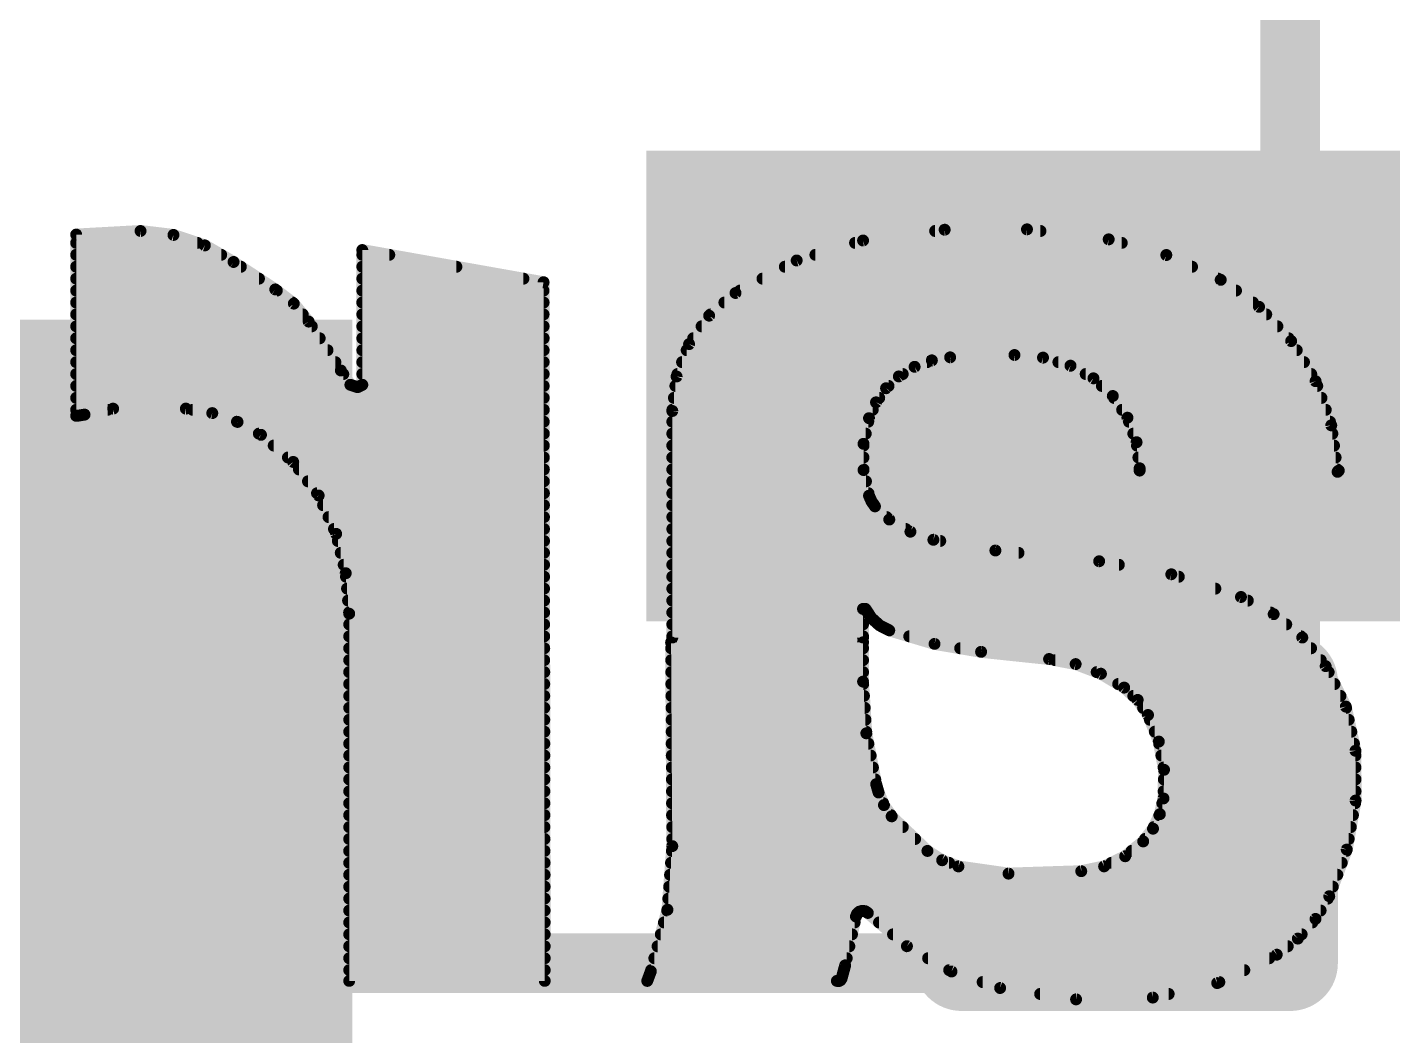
# Model space of a CAD drawing. Extents: x -8.2 to 28.1, y -0.4 to 23.5.
# Drawn here: x 7.429 to 10.338, y 4.966 to 7.114 of the extents above; entities that cross this region are included whole.
import ezdxf

# ---------------------------------------------------------------- set-up
doc = ezdxf.new("R2010")
doc.units = 0
for name, color, linetype in [('1', 12, 'CONTINUOUS'), ('21', 53, 'CONTINUOUS'), ('22', 53, 'CONTINUOUS'), ('29', 253, 'CONTINUOUS'), ('31', 253, 'CONTINUOUS'), ('39', 12, 'CONTINUOUS'), ('51', 53, 'CONTINUOUS')]:
    doc.layers.add(name, color=color, linetype=linetype)

# ---------------------------------------------------------------- blocks, each defined once
blk = doc.blocks.new('RECT')
blk.add_solid([(-0.5, -0.5), (0.5, -0.5), (-0.5, 0.5), (0.5, 0.5)])

msp = doc.modelspace()

# ---------------------------------------------------------------- linework, layer by layer
at = {"layer": '1', "const_width": 0.3048}
msp.add_lwpolyline([(7.62, 3.81), (7.62, 5.555)], dxfattribs=at)
at = {"layer": '1', "const_width": 0.1524}
msp.add_lwpolyline([(7.6962, 5.555, 1), (7.5438, 5.555)], format="xyb", dxfattribs=at)
at = {"layer": '21', "const_width": 0.2032}
for points in [[(10.12, 5.12), (10.12, 5.72)], [(10.12, 5.12), (9.42, 5.12)]]:
    msp.add_lwpolyline(points, dxfattribs=at)
at = {"layer": '21', "const_width": 0.1016}
for points in [[(10.1708, 5.72, 1), (10.0692, 5.72)], [(9.42, 5.1708, 1), (9.42, 5.0692)], [(10.12, 5.0692, 1), (10.12, 5.1708)], [(10.0692, 5.12, 1), (10.1708, 5.12)]]:
    msp.add_lwpolyline(points, format="xyb", dxfattribs=at)
at = {"layer": '22', "const_width": 0.0254}
for points in [[(7.6708, 6.6802), (7.5336, 6.6726)], [(7.7409, 6.6718), (7.6708, 6.6802)], [(9.21, 6.6599), (9.3839, 6.6829)], [(9.3636, 6.6802), (9.588, 6.6802)], [(9.3839, 6.6829), (9.5592, 6.6837)], [(9.5592, 6.6837), (9.7333, 6.6624)], [(7.5336, 6.6726), (7.5336, 6.2865)], [(7.5336, 6.6548), (7.7918, 6.6548)], [(7.8078, 6.6495), (7.7409, 6.6718)], [(7.8689, 6.6142), (7.8078, 6.6495)], [(9.0686, 6.6174), (9.21, 6.6599)], [(9.193, 6.6548), (9.7612, 6.6548)], [(9.7333, 6.6624), (9.8562, 6.629)], [(7.5336, 6.6294), (7.8426, 6.6294)], [(8.5293, 6.571), (8.1432, 6.6396)], [(8.1432, 6.6396), (8.1432, 6.3525)], [(8.1432, 6.6294), (8.2006, 6.6294)], [(9.1085, 6.6294), (9.8547, 6.6294)], [(9.8562, 6.629), (9.972, 6.5761)], [(7.5336, 6.604), (7.8844, 6.604)], [(7.9578, 6.5557), (7.8689, 6.6142)], [(8.1432, 6.604), (8.3436, 6.604)], [(8.9383, 6.5481), (9.0686, 6.6174)], [(9.0434, 6.604), (9.9109, 6.604)], [(7.5336, 6.5786), (7.923, 6.5786)], [(8.1432, 6.5786), (8.4865, 6.5786)], [(8.5319, 5.0825), (8.5293, 6.571)], [(8.9957, 6.5786), (9.9665, 6.5786)], [(9.972, 6.5761), (10.0538, 6.5186)], [(7.5336, 6.5532), (7.9611, 6.5532)], [(7.9973, 6.5255), (7.9578, 6.5557)], [(8.1432, 6.5532), (8.5293, 6.5532)], [(8.8821, 6.4998), (8.9383, 6.5481)], [(8.9479, 6.5532), (10.0046, 6.5532)], [(7.5336, 6.5278), (7.9943, 6.5278)], [(8.0289, 6.4872), (7.9973, 6.5255)], [(8.1432, 6.5278), (8.5294, 6.5278)], [(8.9147, 6.5278), (10.0407, 6.5278)], [(10.0538, 6.5186), (10.1221, 6.4457)], [(7.5336, 6.5024), (8.0163, 6.5024)], [(7.5336, 6.477), (8.0356, 6.477)], [(8.0975, 6.383), (8.0289, 6.4872)], [(8.1432, 6.5024), (8.5294, 6.5024)], [(8.1432, 6.477), (8.5295, 6.477)], [(8.8394, 6.4393), (8.8821, 6.4998)], [(8.866, 6.477), (10.0928, 6.477)], [(8.8851, 6.5024), (10.069, 6.5024)], [(7.5336, 6.4516), (8.0523, 6.4516)], [(8.1432, 6.4516), (8.5295, 6.4516)], [(8.8481, 6.4516), (10.1165, 6.4516)], [(10.1221, 6.4457), (10.1741, 6.3603)], [(7.5336, 6.4262), (8.0691, 6.4262)], [(8.1432, 6.4262), (8.5296, 6.4262)], [(8.8127, 6.3702), (8.8394, 6.4393)], [(8.8343, 6.4262), (10.1339, 6.4262)], [(9.5326, 6.416), (9.3955, 6.411)], [(9.5934, 6.4105), (9.5326, 6.416)], [(7.5336, 6.4008), (8.0858, 6.4008)], [(8.1432, 6.4008), (8.5296, 6.4008)], [(8.8245, 6.4008), (9.3465, 6.4008)], [(9.3198, 6.3909), (9.2862, 6.3703)], [(9.3567, 6.4046), (9.3198, 6.3909)], [(9.3955, 6.411), (9.3567, 6.4046)], [(9.652, 6.3932), (9.5934, 6.4105)], [(9.6262, 6.4008), (10.1494, 6.4008)], [(9.7009, 6.3663), (9.652, 6.3932)], [(7.5336, 6.3754), (8.1026, 6.3754)], [(8.1178, 6.3525), (8.0975, 6.383)], [(8.1432, 6.3754), (8.5296, 6.3754)], [(8.8036, 6.2967), (8.8127, 6.3702)], [(8.8147, 6.3754), (9.2945, 6.3754)], [(9.2862, 6.3703), (9.2591, 6.3452)], [(9.6844, 6.3754), (10.1649, 6.3754)], [(9.7421, 6.3287), (9.7009, 6.3663)], [(10.1741, 6.3603), (10.2075, 6.2661)], [(7.5336, 6.35), (8.1255, 6.35)], [(8.1331, 6.3475), (8.1178, 6.3525)], [(8.1432, 6.3525), (8.1331, 6.3475)], [(8.1381, 6.35), (8.5297, 6.35)], [(8.8102, 6.35), (9.2643, 6.35)], [(9.2591, 6.3452), (9.2377, 6.3152)], [(9.7188, 6.35), (10.1777, 6.35)], [(7.5336, 6.3246), (8.5297, 6.3246)], [(7.5514, 6.289), (7.6124, 6.3017)], [(7.6124, 6.3017), (7.7673, 6.3017)], [(7.7673, 6.3017), (7.8235, 6.2922)], [(8.8071, 6.3246), (9.2444, 6.3246)], [(9.2377, 6.3152), (9.2227, 6.2814)], [(9.7733, 6.2824), (9.7421, 6.3287)], [(9.7449, 6.3246), (10.1867, 6.3246)], [(7.5336, 6.2992), (7.6004, 6.2992)], [(7.5336, 6.2865), (7.5362, 6.2865)], [(7.5362, 6.2865), (7.5514, 6.289)], [(7.7821, 6.2992), (8.5298, 6.2992)], [(7.8235, 6.2922), (7.8774, 6.2734)], [(7.8762, 6.2738), (8.5298, 6.2738)], [(7.8774, 6.2734), (7.9273, 6.2459)], [(8.8036, 5.8141), (8.8036, 6.2967)], [(8.8036, 6.2738), (9.2211, 6.2738)], [(8.8039, 6.2992), (9.2306, 6.2992)], [(9.2227, 6.2814), (9.211, 6.2268)], [(9.762, 6.2992), (10.1958, 6.2992)], [(9.7927, 6.2301), (9.7733, 6.2824)], [(9.7765, 6.2738), (10.2048, 6.2738)], [(7.9228, 6.2484), (8.5299, 6.2484)], [(7.9273, 6.2459), (7.996, 6.1882)], [(8.8036, 6.2484), (9.2157, 6.2484)], [(9.7859, 6.2484), (10.2099, 6.2484)], [(10.2075, 6.2661), (10.221, 6.1671)], [(7.9545, 6.223), (8.5299, 6.223)], [(8.8036, 6.223), (9.211, 6.223)], [(9.211, 6.2268), (9.211, 6.1709)], [(9.7993, 6.1747), (9.7927, 6.2301)], [(9.7936, 6.223), (10.2134, 6.223)], [(7.9848, 6.1976), (8.53, 6.1976)], [(7.996, 6.1882), (8.0503, 6.1167)], [(8.8036, 6.1976), (9.211, 6.1976)], [(9.7966, 6.1976), (10.2168, 6.1976)], [(8.0081, 6.1722), (8.53, 6.1722)], [(8.8036, 6.1722), (9.211, 6.1722)], [(9.211, 6.1709), (9.2227, 6.1163)], [(9.7993, 6.1697), (9.7993, 6.1747)], [(9.7993, 6.1722), (10.2203, 6.1722)], [(10.2235, 6.1697), (9.7993, 6.1697)], [(10.221, 6.1671), (10.2235, 6.1697)], [(8.0274, 6.1468), (8.53, 6.1468)], [(8.8036, 6.1468), (9.2162, 6.1468)], [(8.0467, 6.1214), (8.5301, 6.1214)], [(8.0503, 6.1167), (8.0874, 6.035)], [(8.8036, 6.1214), (9.2216, 6.1214)], [(9.2227, 6.1163), (9.228, 6.1043)], [(9.228, 6.1043), (9.2354, 6.0935)], [(8.0597, 6.096), (8.5301, 6.096)], [(8.0712, 6.0706), (8.5302, 6.0706)], [(8.8036, 6.096), (9.2337, 6.096)], [(8.8036, 6.0706), (9.2603, 6.0706)], [(9.2354, 6.0935), (9.2659, 6.0655)], [(8.0828, 6.0452), (8.5302, 6.0452)], [(8.8036, 6.0452), (9.3011, 6.0452)], [(9.2659, 6.0655), (9.3109, 6.0396)], [(9.3109, 6.0396), (9.3599, 6.0223)], [(8.0874, 6.035), (8.1079, 5.951)], [(8.0911, 6.0198), (8.5303, 6.0198)], [(8.8036, 6.0198), (9.3744, 6.0198)], [(9.3599, 6.0223), (9.492, 5.9995)], [(8.0973, 5.9944), (8.5303, 5.9944)], [(8.8036, 5.9944), (9.5412, 5.9944)], [(9.492, 5.9995), (9.713, 5.9766)], [(8.1035, 5.969), (8.5304, 5.969)], [(8.1079, 5.951), (8.1153, 5.8649)], [(8.8036, 5.969), (9.755, 5.969)], [(9.713, 5.9766), (9.8667, 5.9488)], [(8.1085, 5.9436), (8.5304, 5.9436)], [(8.8036, 5.9436), (9.8827, 5.9436)], [(9.8667, 5.9488), (10.0152, 5.9004)], [(8.1107, 5.9182), (8.5304, 5.9182)], [(8.1129, 5.8928), (8.5305, 5.8928)], [(8.8036, 5.9182), (9.9606, 5.9182)], [(8.8036, 5.8928), (10.0297, 5.8928)], [(10.0152, 5.9004), (10.0849, 5.8638)], [(8.1151, 5.8674), (8.5305, 5.8674)], [(8.1153, 5.8649), (8.1153, 5.0825)], [(8.8036, 5.8674), (9.21, 5.8674)], [(9.2151, 5.875), (9.21, 5.875)], [(9.21, 5.875), (9.21, 5.8141)], [(9.2279, 5.8556), (9.2151, 5.875)], [(9.2201, 5.8674), (10.078, 5.8674)], [(10.0849, 5.8638), (10.1458, 5.814)], [(8.1153, 5.842), (8.5306, 5.842)], [(8.8036, 5.842), (9.21, 5.842)], [(9.2452, 5.84), (9.2279, 5.8556)], [(9.243, 5.842), (10.1116, 5.842)], [(9.2659, 5.8293), (9.2452, 5.84)], [(8.1153, 5.8166), (8.5306, 5.8166)], [(8.8036, 5.8166), (9.21, 5.8166)], [(9.21, 5.8141), (8.8036, 5.8141)], [(9.3623, 5.8005), (9.2659, 5.8293)], [(9.3085, 5.8166), (10.1427, 5.8166)], [(10.1458, 5.814), (10.1956, 5.7531)], [(8.1153, 5.7912), (8.5307, 5.7912)], [(8.8036, 5.3696), (8.8011, 5.8039)], [(8.8011, 5.8039), (9.21, 5.8039)], [(8.8012, 5.7912), (9.21, 5.7912)], [(9.21, 5.8039), (9.21, 5.7201)], [(9.4615, 5.7836), (9.3623, 5.8005)], [(9.417, 5.7912), (10.1645, 5.7912)], [(9.6063, 5.7683), (9.4615, 5.7836)], [(8.1153, 5.7658), (8.5307, 5.7658)], [(8.8013, 5.7658), (9.21, 5.7658)], [(9.6629, 5.7575), (9.6063, 5.7683)], [(9.6194, 5.7658), (10.1852, 5.7658)], [(9.7168, 5.737), (9.6629, 5.7575)], [(10.1956, 5.7531), (10.2385, 5.6669)], [(8.1153, 5.7404), (8.5308, 5.7404)], [(8.8015, 5.7404), (9.21, 5.7404)], [(9.21, 5.7201), (9.217, 5.61)], [(9.7078, 5.7404), (10.2019, 5.7404)], [(9.7663, 5.7074), (9.7168, 5.737)], [(8.1153, 5.715), (8.5308, 5.715)], [(8.1153, 5.6896), (8.5308, 5.6896)], [(8.8016, 5.715), (9.2103, 5.715)], [(8.8018, 5.6896), (9.2119, 5.6896)], [(9.7536, 5.715), (10.2145, 5.715)], [(9.7951, 5.6811), (9.7663, 5.7074)], [(9.7858, 5.6896), (10.2272, 5.6896)], [(8.1153, 5.6642), (8.5309, 5.6642)], [(8.8019, 5.6642), (9.2136, 5.6642)], [(9.8171, 5.649), (9.7951, 5.6811)], [(9.8067, 5.6642), (10.2391, 5.6642)], [(10.2385, 5.6669), (10.2591, 5.5728)], [(8.1153, 5.6388), (8.5309, 5.6388)], [(8.8021, 5.6388), (9.2152, 5.6388)], [(9.8401, 5.5924), (9.8171, 5.649)], [(9.8212, 5.6388), (10.2446, 5.6388)], [(8.1153, 5.6134), (8.531, 5.6134)], [(8.8022, 5.6134), (9.2168, 5.6134)], [(9.217, 5.61), (9.238, 5.5016)], [(9.8316, 5.6134), (10.2502, 5.6134)], [(8.1153, 5.588), (8.531, 5.588)], [(8.8023, 5.588), (9.2213, 5.588)], [(9.8512, 5.5323), (9.8401, 5.5924)], [(9.8409, 5.588), (10.2558, 5.588)], [(10.2591, 5.5728), (10.2594, 5.4667)], [(8.1153, 5.5626), (8.5311, 5.5626)], [(8.8025, 5.5626), (9.2262, 5.5626)], [(9.8456, 5.5626), (10.2591, 5.5626)], [(8.1153, 5.5372), (8.5311, 5.5372)], [(8.8026, 5.5372), (9.2311, 5.5372)], [(9.8501, 5.4712), (9.8512, 5.5323)], [(9.8503, 5.5372), (10.2592, 5.5372)], [(8.1153, 5.5118), (8.5312, 5.5118)], [(8.1153, 5.4864), (8.5312, 5.4864)], [(8.8028, 5.5118), (9.236, 5.5118)], [(8.8029, 5.4864), (9.2424, 5.4864)], [(9.238, 5.5016), (9.2431, 5.4839)], [(9.8504, 5.4864), (10.2593, 5.4864)], [(9.8509, 5.5118), (10.2592, 5.5118)], [(8.1153, 5.461), (8.5312, 5.461)], [(8.8031, 5.461), (9.2529, 5.461)], [(9.2431, 5.4839), (9.2546, 5.4571)], [(9.2546, 5.4571), (9.271, 5.4331)], [(9.8424, 5.4378), (9.8501, 5.4712)], [(9.8477, 5.461), (10.2583, 5.461)], [(10.2594, 5.4667), (10.2405, 5.3622)], [(8.1153, 5.4356), (8.5313, 5.4356)], [(8.8032, 5.4356), (9.2693, 5.4356)], [(9.271, 5.4331), (9.3472, 5.3594)], [(9.8278, 5.4069), (9.8424, 5.4378)], [(9.8413, 5.4356), (10.2537, 5.4356)], [(8.1153, 5.4102), (8.5313, 5.4102)], [(8.8034, 5.4102), (9.2947, 5.4102)], [(9.8069, 5.3797), (9.8278, 5.4069)], [(9.8293, 5.4102), (10.2492, 5.4102)], [(8.1153, 5.3848), (8.5314, 5.3848)], [(8.7933, 5.2341), (8.8036, 5.3696)], [(8.8035, 5.3848), (9.3209, 5.3848)], [(9.7685, 5.3481), (9.8069, 5.3797)], [(9.8108, 5.3848), (10.2446, 5.3848)], [(8.1153, 5.3594), (8.5314, 5.3594)], [(8.8028, 5.3594), (9.3472, 5.3594)], [(9.3472, 5.3594), (9.3785, 5.3396)], [(9.7236, 5.3265), (9.7685, 5.3481)], [(9.7822, 5.3594), (10.2394, 5.3594)], [(10.2405, 5.3622), (10.2032, 5.2629)], [(8.1153, 5.334), (8.5315, 5.334)], [(8.8009, 5.334), (9.3932, 5.334)], [(9.3785, 5.3396), (9.4132, 5.3264)], [(9.4132, 5.3264), (9.5199, 5.3111)], [(9.5199, 5.3111), (9.6749, 5.3162)], [(9.6749, 5.3162), (9.7236, 5.3265)], [(9.7392, 5.334), (10.2299, 5.334)], [(8.1153, 5.3086), (8.5315, 5.3086)], [(8.1153, 5.2832), (8.5316, 5.2832)], [(8.797, 5.2832), (10.2108, 5.2832)], [(8.7989, 5.3086), (10.2204, 5.3086)], [(8.1153, 5.2578), (8.5316, 5.2578)], [(8.7951, 5.2578), (10.2001, 5.2578)], [(10.2032, 5.2629), (10.174, 5.2146)], [(8.1153, 5.2324), (8.5316, 5.2324)], [(8.7579, 5.1029), (8.7933, 5.2341)], [(8.7928, 5.2324), (10.1848, 5.2324)], [(9.1974, 5.2256), (9.1948, 5.2197)], [(9.2022, 5.2299), (9.1974, 5.2256)], [(9.2084, 5.2318), (9.2022, 5.2299)], [(9.2148, 5.2309), (9.2084, 5.2318)], [(9.2202, 5.2273), (9.2148, 5.2309)], [(9.3035, 5.1565), (9.2202, 5.2273)], [(8.1153, 5.207), (8.5317, 5.207)], [(8.7859, 5.207), (9.192, 5.207)], [(9.1948, 5.2197), (9.1719, 5.1156)], [(9.2441, 5.207), (10.1672, 5.207)], [(10.174, 5.2146), (10.1363, 5.1726)], [(8.1153, 5.1816), (8.5317, 5.1816)], [(8.7791, 5.1816), (9.1864, 5.1816)], [(9.2739, 5.1816), (10.1444, 5.1816)], [(10.1363, 5.1726), (10.0914, 5.1384)], [(8.1153, 5.1562), (8.5318, 5.1562)], [(8.7723, 5.1562), (9.1808, 5.1562)], [(9.3986, 5.1025), (9.3035, 5.1565)], [(9.304, 5.1562), (10.1148, 5.1562)], [(10.0914, 5.1384), (9.9645, 5.0778)], [(8.1153, 5.1308), (8.5318, 5.1308)], [(8.7654, 5.1308), (9.1752, 5.1308)], [(9.1719, 5.1156), (9.1643, 5.0876)], [(9.3487, 5.1308), (10.0755, 5.1308)], [(8.1153, 5.1054), (8.5319, 5.1054)], [(8.1153, 5.0825), (8.5319, 5.0825)], [(8.7503, 5.0825), (8.7579, 5.1029)], [(9.1542, 5.0825), (8.7503, 5.0825)], [(8.7586, 5.1054), (9.1691, 5.1054)], [(9.1584, 5.0822), (9.1542, 5.0825)], [(9.1621, 5.084), (9.1584, 5.0822)], [(9.1643, 5.0876), (9.1621, 5.084)], [(9.3935, 5.1054), (10.0223, 5.1054)], [(9.5021, 5.0673), (9.3986, 5.1025)], [(9.4648, 5.08), (9.969, 5.08)], [(9.6638, 5.0432), (9.5021, 5.0673)], [(9.5873, 5.0546), (9.8611, 5.0546)], [(9.9645, 5.0778), (9.8273, 5.047)], [(9.8273, 5.047), (9.6638, 5.0432)]]:
    msp.add_lwpolyline(points, dxfattribs=at)
at = {"layer": '22', "const_width": 0.0127}
for points in [[(7.6716, 6.6865, 1), (7.67, 6.6739)], [(7.6712, 6.6739, 1), (7.6704, 6.6865)], [(9.3636, 6.6866, 1), (9.3636, 6.6738)], [(9.3838, 6.6892, 1), (9.3839, 6.6765)], [(9.3847, 6.6766, 1), (9.383, 6.6892)], [(9.56, 6.69, 1), (9.5585, 6.6774)], [(9.5593, 6.6774, 1), (9.5592, 6.6901)], [(9.588, 6.6738, 1), (9.588, 6.6866)], [(7.5332, 6.6789, 1), (7.534, 6.6663)], [(7.5336, 6.6612, 1), (7.5336, 6.6485)], [(7.54, 6.6726, 1), (7.5273, 6.6726)], [(7.7429, 6.6778, 1), (7.7388, 6.6658)], [(7.7401, 6.6655, 1), (7.7416, 6.6781)], [(7.7918, 6.6485, 1), (7.7918, 6.6612)], [(7.811, 6.655, 1), (7.8046, 6.644)], [(7.8058, 6.6435, 1), (7.8098, 6.6555)], [(9.193, 6.6612, 1), (9.193, 6.6485)], [(9.2092, 6.6662, 1), (9.2108, 6.6536)], [(9.2118, 6.6538, 1), (9.2082, 6.666)], [(9.735, 6.6685, 1), (9.7316, 6.6563)], [(9.7325, 6.6561, 1), (9.7341, 6.6687)], [(9.7612, 6.6485, 1), (9.7612, 6.6612)], [(7.5336, 6.6358, 1), (7.5336, 6.6231)], [(7.8426, 6.6231, 1), (7.8426, 6.6358)], [(8.1443, 6.6459, 1), (8.1421, 6.6333)], [(8.1432, 6.6358, 1), (8.1432, 6.6231)], [(8.1495, 6.6396, 1), (8.1369, 6.6396)], [(8.2006, 6.6231, 1), (8.2006, 6.6358)], [(9.1085, 6.6358, 1), (9.1085, 6.6231)], [(9.8588, 6.6348, 1), (9.8535, 6.6232)], [(9.8545, 6.6229, 1), (9.8578, 6.6351)], [(9.8547, 6.6231, 1), (9.8547, 6.6358)], [(7.5336, 6.6104, 1), (7.5336, 6.5976)], [(7.8724, 6.6195, 1), (7.8654, 6.6089)], [(7.8657, 6.6087, 1), (7.8721, 6.6197)], [(7.8844, 6.5976, 1), (7.8844, 6.6104)], [(8.1432, 6.6104, 1), (8.1432, 6.5976)], [(8.3436, 6.5976, 1), (8.3436, 6.6104)], [(9.0434, 6.6104, 1), (9.0434, 6.5976)], [(9.0668, 6.6235, 1), (9.0705, 6.6113)], [(9.0716, 6.6118, 1), (9.0656, 6.623)], [(9.9109, 6.5976, 1), (9.9109, 6.6104)], [(7.5336, 6.585, 1), (7.5336, 6.5723)], [(7.923, 6.5723, 1), (7.923, 6.585)], [(8.1432, 6.585, 1), (8.1432, 6.5723)], [(8.4865, 6.5723, 1), (8.4865, 6.585)], [(8.5356, 6.571, 1), (8.523, 6.571)], [(8.5282, 6.5647, 1), (8.5304, 6.5773)], [(8.9957, 6.585, 1), (8.9957, 6.5723)], [(9.9757, 6.5813, 1), (9.9683, 6.5709)], [(9.9665, 6.5723, 1), (9.9665, 6.585)], [(9.9694, 6.5703, 1), (9.9746, 6.5819)], [(7.5336, 6.5596, 1), (7.5336, 6.5469)], [(7.9617, 6.5607, 1), (7.9539, 6.5507)], [(7.9543, 6.5504, 1), (7.9613, 6.561)], [(7.9611, 6.5469, 1), (7.9611, 6.5596)], [(8.1432, 6.5596, 1), (8.1432, 6.5469)], [(8.5293, 6.5469, 1), (8.5293, 6.5596)], [(8.9353, 6.5537, 1), (8.9413, 6.5425)], [(8.9424, 6.5433, 1), (8.9342, 6.5529)], [(8.9479, 6.5596, 1), (8.9479, 6.5469)], [(10.0046, 6.5469, 1), (10.0046, 6.5596)], [(7.5336, 6.5342, 1), (7.5336, 6.5214)], [(8.0021, 6.5295, 1), (7.9924, 6.5215)], [(7.9934, 6.5205, 1), (8.0011, 6.5305)], [(7.9943, 6.5214, 1), (7.9943, 6.5342)], [(8.1432, 6.5342, 1), (8.1432, 6.5214)], [(8.5294, 6.5214, 1), (8.5294, 6.5342)], [(8.9147, 6.5342, 1), (8.9147, 6.5214)], [(10.0407, 6.5214, 1), (10.0407, 6.5342)], [(10.0584, 6.523, 1), (10.0491, 6.5143)], [(10.0501, 6.5134, 1), (10.0574, 6.5238)], [(7.5336, 6.5088, 1), (7.5336, 6.4961)], [(7.5336, 6.4834, 1), (7.5336, 6.4707)], [(8.0163, 6.4961, 1), (8.0163, 6.5088)], [(8.0342, 6.4907, 1), (8.0236, 6.4837)], [(8.024, 6.4832, 1), (8.0338, 6.4912)], [(8.0356, 6.4707, 1), (8.0356, 6.4834)], [(8.1432, 6.5088, 1), (8.1432, 6.4961)], [(8.1432, 6.4834, 1), (8.1432, 6.4707)], [(8.5294, 6.4961, 1), (8.5294, 6.5088)], [(8.5295, 6.4707, 1), (8.5295, 6.4834)], [(8.866, 6.4834, 1), (8.866, 6.4707)], [(8.878, 6.5046, 1), (8.8863, 6.495)], [(8.8873, 6.4961, 1), (8.8769, 6.5035)], [(8.8851, 6.5088, 1), (8.8851, 6.4961)], [(10.069, 6.4961, 1), (10.069, 6.5088)], [(10.0928, 6.4707, 1), (10.0928, 6.4834)], [(7.5336, 6.458, 1), (7.5336, 6.4452)], [(8.0523, 6.4452, 1), (8.0523, 6.458)], [(8.1432, 6.458, 1), (8.1432, 6.4452)], [(8.5295, 6.4452, 1), (8.5295, 6.458)], [(8.8481, 6.458, 1), (8.8481, 6.4452)], [(10.1275, 6.449, 1), (10.1167, 6.4424)], [(10.1165, 6.4452, 1), (10.1165, 6.458)], [(7.5336, 6.4326, 1), (7.5336, 6.4199)], [(8.0691, 6.4199, 1), (8.0691, 6.4326)], [(8.1432, 6.4326, 1), (8.1432, 6.4199)], [(8.5296, 6.4199, 1), (8.5296, 6.4326)], [(8.8343, 6.4326, 1), (8.8343, 6.4199)], [(8.8342, 6.443, 1), (8.8446, 6.4356)], [(8.8453, 6.437, 1), (8.8335, 6.4416)], [(10.1175, 6.4413, 1), (10.1267, 6.45)], [(10.1339, 6.4199, 1), (10.1339, 6.4326)], [(7.5336, 6.4072, 1), (7.5336, 6.3944)], [(8.0858, 6.3944, 1), (8.0858, 6.4072)], [(8.1432, 6.4072, 1), (8.1432, 6.3944)], [(8.5296, 6.3944, 1), (8.5296, 6.4072)], [(8.8245, 6.4072, 1), (8.8245, 6.3944)], [(9.3176, 6.3968, 1), (9.322, 6.3849)], [(9.3231, 6.3854, 1), (9.3165, 6.3963)], [(9.3465, 6.3944, 1), (9.3465, 6.4072)], [(9.3556, 6.4109, 1), (9.3577, 6.3983)], [(9.3589, 6.3986, 1), (9.3544, 6.4105)], [(9.3953, 6.4173, 1), (9.3957, 6.4047)], [(9.3965, 6.4047, 1), (9.3945, 6.4173)], [(9.5332, 6.4223, 1), (9.532, 6.4097)], [(9.5328, 6.4097, 1), (9.5324, 6.4223)], [(9.5952, 6.4165, 1), (9.5916, 6.4044)], [(9.5928, 6.4041, 1), (9.594, 6.4168)], [(9.6262, 6.4072, 1), (9.6262, 6.3944)], [(9.6551, 6.3988, 1), (9.6489, 6.3876)], [(9.6502, 6.3871, 1), (9.6538, 6.3993)], [(10.1494, 6.3944, 1), (10.1494, 6.4072)], [(7.5336, 6.3818, 1), (7.5336, 6.369)], [(8.1028, 6.3865, 1), (8.0922, 6.3795)], [(8.0922, 6.3795, 1), (8.1028, 6.3865)], [(8.1026, 6.369, 1), (8.1026, 6.3818)], [(8.1432, 6.3818, 1), (8.1432, 6.369)], [(8.5296, 6.369, 1), (8.5296, 6.3818)], [(8.819, 6.3694, 1), (8.8064, 6.371)], [(8.8068, 6.3725, 1), (8.8186, 6.3679)], [(8.8147, 6.3818, 1), (8.8147, 6.369)], [(9.2829, 6.3757, 1), (9.2895, 6.3649)], [(9.2905, 6.3656, 1), (9.2819, 6.375)], [(9.2945, 6.369, 1), (9.2945, 6.3818)], [(9.6844, 6.3818, 1), (9.6844, 6.369)], [(9.7052, 6.371, 1), (9.6966, 6.3616)], [(9.6978, 6.3608, 1), (9.704, 6.3719)], [(10.1649, 6.369, 1), (10.1649, 6.3818)], [(10.18, 6.3624, 1), (10.1681, 6.3582)], [(7.5336, 6.3564, 1), (7.5336, 6.3437)], [(8.1198, 6.3585, 1), (8.1158, 6.3465)], [(8.1125, 6.349, 1), (8.1231, 6.356)], [(8.1255, 6.3437, 1), (8.1255, 6.3564)], [(8.1303, 6.3532, 1), (8.1359, 6.3418)], [(8.1311, 6.3415, 1), (8.1351, 6.3535)], [(8.1381, 6.3564, 1), (8.1381, 6.3437)], [(8.1369, 6.3525, 1), (8.1495, 6.3525)], [(8.146, 6.3468, 1), (8.1404, 6.3582)], [(8.5297, 6.3437, 1), (8.5297, 6.3564)], [(8.8102, 6.3564, 1), (8.8102, 6.3437)], [(9.2548, 6.3499, 1), (9.2634, 6.3405)], [(9.2643, 6.3415, 1), (9.254, 6.3489)], [(9.2643, 6.3437, 1), (9.2643, 6.3564)], [(9.7188, 6.3564, 1), (9.7188, 6.3437)], [(10.1686, 6.357, 1), (10.1795, 6.3636)], [(10.1777, 6.3437, 1), (10.1777, 6.3564)], [(7.5336, 6.331, 1), (7.5336, 6.3182)], [(7.6124, 6.3081, 1), (7.6124, 6.2954)], [(7.6137, 6.2955, 1), (7.6111, 6.3079)], [(7.7684, 6.308, 1), (7.7662, 6.2954)], [(7.7673, 6.2954, 1), (7.7673, 6.3081)], [(8.5297, 6.3182, 1), (8.5297, 6.331)], [(8.8071, 6.331, 1), (8.8071, 6.3182)], [(9.2325, 6.3188, 1), (9.2428, 6.3115)], [(9.2435, 6.3126, 1), (9.2319, 6.3177)], [(9.2444, 6.3182, 1), (9.2444, 6.331)], [(9.7474, 6.3322, 1), (9.7368, 6.3251)], [(9.7378, 6.324, 1), (9.7464, 6.3334)], [(9.7449, 6.331, 1), (9.7449, 6.3182)], [(10.1867, 6.3182, 1), (10.1867, 6.331)], [(7.5336, 6.3056, 1), (7.5336, 6.2928)], [(7.5336, 6.2929, 1), (7.5336, 6.2801)], [(7.5273, 6.2865, 1), (7.54, 6.2865)], [(7.5352, 6.2928, 1), (7.5372, 6.2802)], [(7.5362, 6.2801, 1), (7.5362, 6.2929)], [(7.5501, 6.2952, 1), (7.5527, 6.2828)], [(7.5524, 6.2827, 1), (7.5504, 6.2953)], [(7.6004, 6.2928, 1), (7.6004, 6.3056)], [(7.7821, 6.3056, 1), (7.7821, 6.2928)], [(7.8256, 6.2982, 1), (7.8214, 6.2862)], [(7.8225, 6.2859, 1), (7.8246, 6.2984)], [(7.8762, 6.2802, 1), (7.8762, 6.2675)], [(7.8804, 6.279, 1), (7.8743, 6.2679)], [(7.8753, 6.2674, 1), (7.8795, 6.2794)], [(8.5298, 6.2928, 1), (8.5298, 6.3056)], [(8.5298, 6.2675, 1), (8.5298, 6.2802)], [(8.7973, 6.2975, 1), (8.8099, 6.2959)], [(8.8036, 6.2802, 1), (8.8036, 6.2675)], [(8.81, 6.2967, 1), (8.7973, 6.2967)], [(8.8039, 6.3056, 1), (8.8039, 6.2928)], [(9.2169, 6.284, 1), (9.2285, 6.2788)], [(9.2289, 6.2801, 1), (9.2165, 6.2827)], [(9.2211, 6.2675, 1), (9.2211, 6.2802)], [(9.2306, 6.2928, 1), (9.2306, 6.3056)], [(9.762, 6.3056, 1), (9.762, 6.2928)], [(9.7792, 6.2846, 1), (9.7673, 6.2802)], [(9.768, 6.2789, 1), (9.7786, 6.286)], [(9.7765, 6.2802, 1), (9.7765, 6.2675)], [(10.1958, 6.2928, 1), (10.1958, 6.3056)], [(10.2048, 6.2675, 1), (10.2048, 6.2802)], [(7.9228, 6.2548, 1), (7.9228, 6.242)], [(7.9314, 6.2508, 1), (7.9232, 6.241)], [(7.9242, 6.2403, 1), (7.9304, 6.2515)], [(8.5299, 6.242, 1), (8.5299, 6.2548)], [(8.8036, 6.2548, 1), (8.8036, 6.242)], [(9.2157, 6.242, 1), (9.2157, 6.2548)], [(9.7859, 6.2548, 1), (9.7859, 6.242)], [(10.2138, 6.267, 1), (10.2012, 6.2653)], [(10.2015, 6.264, 1), (10.2135, 6.2683)], [(10.2099, 6.242, 1), (10.2099, 6.2548)], [(7.9545, 6.2294, 1), (7.9545, 6.2166)], [(8.5299, 6.2166, 1), (8.5299, 6.2294)], [(8.8036, 6.2294, 1), (8.8036, 6.2166)], [(9.2048, 6.2281, 1), (9.2172, 6.2255)], [(9.2174, 6.2268, 1), (9.2047, 6.2268)], [(9.211, 6.2166, 1), (9.211, 6.2294)], [(9.799, 6.2309, 1), (9.7864, 6.2294)], [(9.7868, 6.2279, 1), (9.7987, 6.2323)], [(9.7936, 6.2294, 1), (9.7936, 6.2166)], [(10.2134, 6.2166, 1), (10.2134, 6.2294)], [(7.9848, 6.204, 1), (7.9848, 6.1913)], [(8.0011, 6.192, 1), (7.9909, 6.1843)], [(7.9919, 6.1833, 1), (8.0001, 6.193)], [(8.53, 6.1913, 1), (8.53, 6.204)], [(8.8036, 6.204, 1), (8.8036, 6.1913)], [(9.211, 6.1913, 1), (9.211, 6.204)], [(9.7966, 6.204, 1), (9.7966, 6.1913)], [(10.2168, 6.1913, 1), (10.2168, 6.204)], [(8.0081, 6.1786, 1), (8.0081, 6.1658)], [(8.53, 6.1658, 1), (8.53, 6.1786)], [(8.8036, 6.1786, 1), (8.8036, 6.1658)], [(9.2172, 6.1722, 1), (9.2048, 6.1696)], [(9.2047, 6.1709, 1), (9.2174, 6.1709)], [(9.211, 6.1658, 1), (9.211, 6.1786)], [(9.8056, 6.1747, 1), (9.793, 6.1747)], [(9.7993, 6.1786, 1), (9.7993, 6.1658)], [(9.7993, 6.1761, 1), (9.7993, 6.1634)], [(9.793, 6.174, 1), (9.8056, 6.1754)], [(9.793, 6.1697, 1), (9.8056, 6.1697)], [(10.2164, 6.1715, 1), (10.2256, 6.1627)], [(10.2147, 6.1662, 1), (10.2273, 6.168)], [(10.2281, 6.1653, 1), (10.2189, 6.1741)], [(10.2203, 6.1658, 1), (10.2203, 6.1786)], [(10.2235, 6.1634, 1), (10.2235, 6.1761)], [(8.0274, 6.1532, 1), (8.0274, 6.1405)], [(8.53, 6.1405, 1), (8.53, 6.1532)], [(8.8036, 6.1532, 1), (8.8036, 6.1405)], [(9.2162, 6.1405, 1), (9.2162, 6.1532)], [(8.0467, 6.1278, 1), (8.0467, 6.1151)], [(8.056, 6.1193, 1), (8.0445, 6.1141)], [(8.0452, 6.1128, 1), (8.0553, 6.1205)], [(8.0597, 6.1024, 1), (8.0597, 6.0896)], [(8.5301, 6.1151, 1), (8.5301, 6.1278)], [(8.5301, 6.0896, 1), (8.5301, 6.1024)], [(8.8036, 6.1278, 1), (8.8036, 6.1151)], [(8.8036, 6.1024, 1), (8.8036, 6.0896)], [(9.2285, 6.1188, 1), (9.2169, 6.1138)], [(9.2165, 6.115, 1), (9.2289, 6.1176)], [(9.2332, 6.1079, 1), (9.2227, 6.1007)], [(9.2216, 6.1151, 1), (9.2216, 6.1278)], [(9.2221, 6.1017, 1), (9.2338, 6.1068)], [(9.2337, 6.0896, 1), (9.2337, 6.1024)], [(8.0712, 6.077, 1), (8.0712, 6.0643)], [(8.5302, 6.0643, 1), (8.5302, 6.077)], [(8.8036, 6.077, 1), (8.8036, 6.0643)], [(9.2397, 6.0982, 1), (9.2311, 6.0888)], [(9.2302, 6.0899, 1), (9.2406, 6.0971)], [(9.2603, 6.0643, 1), (9.2603, 6.077)], [(8.0828, 6.0516, 1), (8.0828, 6.0389)], [(8.5302, 6.0389, 1), (8.5302, 6.0516)], [(8.8036, 6.0516, 1), (8.8036, 6.0389)], [(9.2691, 6.071, 1), (9.2627, 6.06)], [(9.2616, 6.0608, 1), (9.2702, 6.0702)], [(9.3011, 6.0389, 1), (9.3011, 6.0516)], [(9.313, 6.0455, 1), (9.3088, 6.0336)], [(9.3077, 6.034, 1), (9.3141, 6.0451)], [(8.0936, 6.0365, 1), (8.0812, 6.0335)], [(8.0816, 6.0324, 1), (8.0932, 6.0376)], [(8.0911, 6.0262, 1), (8.0911, 6.0134)], [(8.5303, 6.0134, 1), (8.5303, 6.0262)], [(8.8036, 6.0262, 1), (8.8036, 6.0134)], [(9.361, 6.0286, 1), (9.3588, 6.016)], [(9.3578, 6.0163, 1), (9.362, 6.0283)], [(9.3744, 6.0134, 1), (9.3744, 6.0262)], [(8.0973, 6.0008, 1), (8.0973, 5.9881)], [(8.5303, 5.9881, 1), (8.5303, 6.0008)], [(8.8036, 6.0008, 1), (8.8036, 5.9881)], [(9.4927, 6.0058, 1), (9.4913, 5.9932)], [(9.4909, 5.9932, 1), (9.4931, 6.0058)], [(9.5412, 5.9881, 1), (9.5412, 6.0008)], [(8.1035, 5.9754, 1), (8.1035, 5.9627)], [(8.1142, 5.9516, 1), (8.1015, 5.9505)], [(8.5304, 5.9627, 1), (8.5304, 5.9754)], [(8.8036, 5.9754, 1), (8.8036, 5.9627)], [(9.7141, 5.9828, 1), (9.7119, 5.9704)], [(9.7123, 5.9703, 1), (9.7137, 5.9829)], [(9.755, 5.9627, 1), (9.755, 5.9754)], [(8.1017, 5.9495, 1), (8.114, 5.9525)], [(8.1085, 5.95, 1), (8.1085, 5.9372)], [(8.5304, 5.9372, 1), (8.5304, 5.95)], [(8.8036, 5.95, 1), (8.8036, 5.9372)], [(9.8687, 5.9548, 1), (9.8647, 5.9428)], [(9.8656, 5.9426, 1), (9.8678, 5.9551)], [(9.8827, 5.9372, 1), (9.8827, 5.95)], [(8.1107, 5.9246, 1), (8.1107, 5.9119)], [(8.1129, 5.8992, 1), (8.1129, 5.8864)], [(8.5304, 5.9119, 1), (8.5304, 5.9246)], [(8.5305, 5.8864, 1), (8.5305, 5.8992)], [(8.8036, 5.9246, 1), (8.8036, 5.9119)], [(8.8036, 5.8992, 1), (8.8036, 5.8864)], [(9.9606, 5.9119, 1), (9.9606, 5.9246)], [(10.0182, 5.906, 1), (10.0122, 5.8948)], [(10.0132, 5.8944, 1), (10.0172, 5.9064)], [(10.0297, 5.8864, 1), (10.0297, 5.8992)], [(8.1151, 5.8738, 1), (8.1151, 5.861)], [(8.1216, 5.8649, 1), (8.109, 5.8649)], [(8.5305, 5.861, 1), (8.5305, 5.8738)], [(8.8036, 5.8738, 1), (8.8036, 5.861)], [(9.21, 5.8814, 1), (9.21, 5.8686)], [(9.2164, 5.875, 1), (9.2037, 5.875)], [(9.2204, 5.8785, 1), (9.2098, 5.8715)], [(9.21, 5.861, 1), (9.21, 5.8738)], [(9.2201, 5.8738, 1), (9.2201, 5.861)], [(9.2151, 5.8686, 1), (9.2151, 5.8814)], [(10.078, 5.861, 1), (10.078, 5.8738)], [(10.0889, 5.8687, 1), (10.0808, 5.8589)], [(8.1153, 5.8484, 1), (8.1153, 5.8357)], [(8.109, 5.8644, 1), (8.1216, 5.8654)], [(8.5306, 5.8357, 1), (8.5306, 5.8484)], [(8.8036, 5.8484, 1), (8.8036, 5.8357)], [(9.21, 5.8357, 1), (9.21, 5.8484)], [(9.2322, 5.8603, 1), (9.2237, 5.8508)], [(9.2226, 5.8521, 1), (9.2332, 5.8591)], [(9.243, 5.8484, 1), (9.243, 5.8357)], [(9.2481, 5.8456, 1), (9.2423, 5.8344)], [(9.241, 5.8353, 1), (9.2495, 5.8447)], [(10.0819, 5.8582, 1), (10.0878, 5.8694)], [(10.1116, 5.8357, 1), (10.1116, 5.8484)], [(8.1153, 5.823, 1), (8.1153, 5.8102)], [(8.5306, 5.8102, 1), (8.5306, 5.823)], [(8.8036, 5.823, 1), (8.8036, 5.8102)], [(8.8036, 5.8205, 1), (8.8036, 5.8078)], [(8.7973, 5.8141, 1), (8.81, 5.8141)], [(9.2037, 5.8141, 1), (9.2164, 5.8141)], [(9.21, 5.8102, 1), (9.21, 5.823)], [(9.21, 5.8078, 1), (9.21, 5.8205)], [(9.2677, 5.8354, 1), (9.2641, 5.8232)], [(9.263, 5.8237, 1), (9.2688, 5.8349)], [(9.3085, 5.823, 1), (9.3085, 5.8102)], [(10.1507, 5.8181, 1), (10.1409, 5.81)], [(10.1418, 5.8091, 1), (10.1498, 5.819)], [(10.1427, 5.8102, 1), (10.1427, 5.823)], [(8.1153, 5.7976, 1), (8.1153, 5.7848)], [(8.5307, 5.7848, 1), (8.5307, 5.7976)], [(8.8011, 5.8103, 1), (8.8011, 5.7976)], [(8.8012, 5.7976, 1), (8.8012, 5.7848)], [(8.8074, 5.8039, 1), (8.7948, 5.8039)], [(9.2164, 5.8039, 1), (9.2037, 5.8039)], [(9.21, 5.7976, 1), (9.21, 5.8103)], [(9.21, 5.7848, 1), (9.21, 5.7976)], [(9.3634, 5.8068, 1), (9.3613, 5.7943)], [(9.3605, 5.7945, 1), (9.3641, 5.8066)], [(9.417, 5.7976, 1), (9.417, 5.7848)], [(9.4622, 5.7899, 1), (9.4608, 5.7773)], [(9.4604, 5.7773, 1), (9.4626, 5.7899)], [(10.1645, 5.7848, 1), (10.1645, 5.7976)], [(8.1153, 5.7722, 1), (8.1153, 5.7595)], [(8.5307, 5.7595, 1), (8.5307, 5.7722)], [(8.8013, 5.7722, 1), (8.8013, 5.7595)], [(9.21, 5.7595, 1), (9.21, 5.7722)], [(9.6075, 5.7745, 1), (9.6051, 5.7621)], [(9.6056, 5.762, 1), (9.607, 5.7746)], [(9.6194, 5.7722, 1), (9.6194, 5.7595)], [(9.6652, 5.7634, 1), (9.6607, 5.7515)], [(9.6617, 5.7512, 1), (9.6641, 5.7637)], [(10.1852, 5.7595, 1), (10.1852, 5.7722)], [(10.2013, 5.7559, 1), (10.1899, 5.7503)], [(10.1907, 5.7491, 1), (10.2005, 5.7571)], [(8.1153, 5.7468, 1), (8.1153, 5.734)], [(8.5308, 5.734, 1), (8.5308, 5.7468)], [(8.8015, 5.7468, 1), (8.8015, 5.734)], [(9.2163, 5.7205, 1), (9.2037, 5.7197)], [(9.21, 5.734, 1), (9.21, 5.7468)], [(9.7078, 5.7468, 1), (9.7078, 5.734)], [(9.7201, 5.7424, 1), (9.7135, 5.7315)], [(9.7145, 5.731, 1), (9.7191, 5.7429)], [(10.2019, 5.734, 1), (10.2019, 5.7468)], [(8.1153, 5.7214, 1), (8.1153, 5.7086)], [(8.1153, 5.696, 1), (8.1153, 5.6833)], [(8.5308, 5.7086, 1), (8.5308, 5.7214)], [(8.5308, 5.6833, 1), (8.5308, 5.696)], [(8.8016, 5.7214, 1), (8.8016, 5.7086)], [(8.8018, 5.696, 1), (8.8018, 5.6833)], [(9.2037, 5.7201, 1), (9.2164, 5.7201)], [(9.2103, 5.7086, 1), (9.2103, 5.7214)], [(9.2119, 5.6833, 1), (9.2119, 5.696)], [(9.7536, 5.7214, 1), (9.7536, 5.7086)], [(9.7706, 5.7121, 1), (9.762, 5.7027)], [(9.763, 5.7019, 1), (9.7696, 5.7129)], [(9.7858, 5.696, 1), (9.7858, 5.6833)], [(10.2145, 5.7086, 1), (10.2145, 5.7214)], [(10.2272, 5.6833, 1), (10.2272, 5.696)], [(8.1153, 5.6706, 1), (8.1153, 5.6578)], [(8.5309, 5.6578, 1), (8.5309, 5.6706)], [(8.8019, 5.6706, 1), (8.8019, 5.6578)], [(9.2136, 5.6578, 1), (9.2136, 5.6706)], [(9.8003, 5.6847, 1), (9.7898, 5.6775)], [(9.7908, 5.6764, 1), (9.7993, 5.6858)], [(9.8067, 5.6706, 1), (9.8067, 5.6578)], [(10.2447, 5.6682, 1), (10.2323, 5.6655)], [(10.2328, 5.664, 1), (10.2442, 5.6697)], [(10.2391, 5.6578, 1), (10.2391, 5.6706)], [(8.1153, 5.6452, 1), (8.1153, 5.6325)], [(8.5309, 5.6325, 1), (8.5309, 5.6452)], [(8.8021, 5.6452, 1), (8.8021, 5.6325)], [(9.2152, 5.6325, 1), (9.2152, 5.6452)], [(9.823, 5.6514, 1), (9.8112, 5.6466)], [(9.8119, 5.6454, 1), (9.8223, 5.6526)], [(9.8212, 5.6452, 1), (9.8212, 5.6325)], [(10.2446, 5.6325, 1), (10.2446, 5.6452)], [(8.1153, 5.6198, 1), (8.1153, 5.6071)], [(8.531, 5.6071, 1), (8.531, 5.6198)], [(8.8022, 5.6198, 1), (8.8022, 5.6071)], [(9.2233, 5.6112, 1), (9.2108, 5.6087)], [(9.2107, 5.6096, 1), (9.2234, 5.6104)], [(9.2168, 5.6071, 1), (9.2168, 5.6198)], [(9.8316, 5.6198, 1), (9.8316, 5.6071)], [(10.2502, 5.6071, 1), (10.2502, 5.6198)], [(8.1153, 5.5944, 1), (8.1153, 5.5816)], [(8.531, 5.5816, 1), (8.531, 5.5944)], [(8.8023, 5.5944, 1), (8.8023, 5.5816)], [(9.2213, 5.5816, 1), (9.2213, 5.5944)], [(9.8463, 5.5935, 1), (9.8338, 5.5912)], [(9.8342, 5.59, 1), (9.846, 5.5948)], [(9.8409, 5.5944, 1), (9.8409, 5.5816)], [(10.2654, 5.5728, 1), (10.2528, 5.5728)], [(10.2558, 5.5816, 1), (10.2558, 5.5944)], [(8.1153, 5.569, 1), (8.1153, 5.5563)], [(8.5311, 5.5563, 1), (8.5311, 5.569)], [(8.8025, 5.569, 1), (8.8025, 5.5563)], [(9.2262, 5.5563, 1), (9.2262, 5.569)], [(9.8456, 5.569, 1), (9.8456, 5.5563)], [(10.2529, 5.5714, 1), (10.2653, 5.5742)], [(10.2591, 5.5563, 1), (10.2591, 5.569)], [(8.1153, 5.5436, 1), (8.1153, 5.5309)], [(8.5311, 5.5309, 1), (8.5311, 5.5436)], [(8.8026, 5.5436, 1), (8.8026, 5.5309)], [(9.2311, 5.5309, 1), (9.2311, 5.5436)], [(9.8503, 5.5436, 1), (9.8503, 5.5309)], [(9.8576, 5.5322, 1), (9.8449, 5.5324)], [(9.845, 5.5311, 1), (9.8575, 5.5335)], [(10.2592, 5.5309, 1), (10.2592, 5.5436)], [(8.1153, 5.5182, 1), (8.1153, 5.5054)], [(8.1153, 5.4928, 1), (8.1153, 5.4801)], [(8.5312, 5.5054, 1), (8.5312, 5.5182)], [(8.5312, 5.4801, 1), (8.5312, 5.4928)], [(8.8028, 5.5182, 1), (8.8028, 5.5054)], [(8.8029, 5.4928, 1), (8.8029, 5.4801)], [(9.2441, 5.5034, 1), (9.2319, 5.4998)], [(9.2318, 5.5004, 1), (9.2442, 5.5028)], [(9.236, 5.5054, 1), (9.236, 5.5182)], [(9.2424, 5.4801, 1), (9.2424, 5.4928)], [(9.8504, 5.4928, 1), (9.8504, 5.4801)], [(9.8509, 5.5182, 1), (9.8509, 5.5054)], [(10.2592, 5.5054, 1), (10.2592, 5.5182)], [(10.2593, 5.4801, 1), (10.2593, 5.4928)], [(8.1153, 5.4674, 1), (8.1153, 5.4546)], [(8.5312, 5.4546, 1), (8.5312, 5.4674)], [(8.8031, 5.4674, 1), (8.8031, 5.4546)], [(9.2489, 5.4864, 1), (9.2373, 5.4814)], [(9.237, 5.4821, 1), (9.2492, 5.4857)], [(9.2598, 5.4607, 1), (9.2493, 5.4535)], [(9.2529, 5.4546, 1), (9.2529, 5.4674)], [(9.8477, 5.4674, 1), (9.8477, 5.4546)], [(9.8438, 5.4713, 1), (9.8564, 5.4711)], [(9.8563, 5.4698, 1), (9.8439, 5.4726)], [(10.253, 5.4667, 1), (10.2657, 5.4667)], [(10.2656, 5.4656, 1), (10.2531, 5.4678)], [(10.2583, 5.4546, 1), (10.2583, 5.4674)], [(8.1153, 5.442, 1), (8.1153, 5.4292)], [(8.5313, 5.4292, 1), (8.5313, 5.442)], [(8.8032, 5.442, 1), (8.8032, 5.4292)], [(9.2487, 5.4546, 1), (9.2604, 5.4596)], [(9.2754, 5.4377, 1), (9.2666, 5.4285)], [(9.2658, 5.4295, 1), (9.2762, 5.4367)], [(9.2693, 5.4292, 1), (9.2693, 5.442)], [(9.8413, 5.442, 1), (9.8413, 5.4292)], [(9.8362, 5.4393, 1), (9.8486, 5.4364)], [(9.8481, 5.4351, 1), (9.8367, 5.4405)], [(10.2537, 5.4292, 1), (10.2537, 5.442)], [(8.1153, 5.4166, 1), (8.1153, 5.4039)], [(8.5313, 5.4039, 1), (8.5313, 5.4166)], [(8.8034, 5.4166, 1), (8.8034, 5.4039)], [(9.2947, 5.4039, 1), (9.2947, 5.4166)], [(9.822, 5.4096, 1), (9.8335, 5.4041)], [(9.8328, 5.403, 1), (9.8227, 5.4107)], [(9.8293, 5.4166, 1), (9.8293, 5.4039)], [(10.2492, 5.4039, 1), (10.2492, 5.4166)], [(8.1153, 5.3912, 1), (8.1153, 5.3784)], [(8.5314, 5.3784, 1), (8.5314, 5.3912)], [(8.8035, 5.3912, 1), (8.8035, 5.3784)], [(8.8099, 5.3691, 1), (8.7973, 5.3701)], [(9.3209, 5.3784, 1), (9.3209, 5.3912)], [(9.8019, 5.3836, 1), (9.8119, 5.3758)], [(9.8109, 5.3748, 1), (9.8029, 5.3846)], [(9.8108, 5.3912, 1), (9.8108, 5.3784)], [(10.2446, 5.3784, 1), (10.2446, 5.3912)], [(8.1153, 5.3658, 1), (8.1153, 5.353)], [(8.5314, 5.353, 1), (8.5314, 5.3658)], [(8.8028, 5.3658, 1), (8.8028, 5.353)], [(8.7973, 5.3696, 1), (8.8099, 5.3696)], [(9.3506, 5.3648, 1), (9.3438, 5.354)], [(9.3428, 5.3548, 1), (9.3516, 5.364)], [(9.3472, 5.353, 1), (9.3472, 5.3658)], [(9.7644, 5.353, 1), (9.7725, 5.3432)], [(9.7712, 5.3424, 1), (9.7657, 5.3538)], [(9.7822, 5.3658, 1), (9.7822, 5.353)], [(10.2343, 5.3634, 1), (10.2468, 5.3611)], [(10.2465, 5.36, 1), (10.2346, 5.3645)], [(10.2394, 5.353, 1), (10.2394, 5.3658)], [(8.1153, 5.3404, 1), (8.1153, 5.3277)], [(8.5315, 5.3277, 1), (8.5315, 5.3404)], [(8.8009, 5.3404, 1), (8.8009, 5.3277)], [(9.3808, 5.3455, 1), (9.3763, 5.3336)], [(9.3751, 5.3342, 1), (9.3819, 5.3449)], [(9.3932, 5.3277, 1), (9.3932, 5.3404)], [(9.4141, 5.3327, 1), (9.4123, 5.3201)], [(9.4109, 5.3205, 1), (9.4155, 5.3323)], [(9.5197, 5.3174, 1), (9.5201, 5.3048)], [(9.519, 5.3048, 1), (9.5208, 5.3174)], [(9.6736, 5.3224, 1), (9.6762, 5.31)], [(9.6751, 5.3099, 1), (9.6747, 5.3225)], [(9.7208, 5.3322, 1), (9.7264, 5.3208)], [(9.7249, 5.3203, 1), (9.7223, 5.3327)], [(9.7392, 5.3404, 1), (9.7392, 5.3277)], [(10.2299, 5.3277, 1), (10.2299, 5.3404)], [(8.1153, 5.315, 1), (8.1153, 5.3022)], [(8.1153, 5.2896, 1), (8.1153, 5.2768)], [(8.5315, 5.3022, 1), (8.5315, 5.315)], [(8.5316, 5.2768, 1), (8.5316, 5.2896)], [(8.797, 5.2896, 1), (8.797, 5.2768)], [(8.7989, 5.315, 1), (8.7989, 5.3022)], [(10.2108, 5.2768, 1), (10.2108, 5.2896)], [(10.2204, 5.3022, 1), (10.2204, 5.315)], [(8.1153, 5.2642, 1), (8.1153, 5.2515)], [(8.5316, 5.2515, 1), (8.5316, 5.2642)], [(8.7951, 5.2642, 1), (8.7951, 5.2515)], [(10.1973, 5.2651, 1), (10.2091, 5.2607)], [(10.2086, 5.2596, 1), (10.1978, 5.2662)], [(10.2001, 5.2515, 1), (10.2001, 5.2642)], [(8.1153, 5.2388, 1), (8.1153, 5.226)], [(8.5316, 5.226, 1), (8.5316, 5.2388)], [(8.7928, 5.2388, 1), (8.7928, 5.226)], [(8.7869, 5.2346, 1), (8.7996, 5.2336)], [(8.7994, 5.2325, 1), (8.7871, 5.2358)], [(9.1931, 5.2304, 1), (9.2016, 5.2209)], [(9.2032, 5.2231, 1), (9.1915, 5.2282)], [(9.2004, 5.236, 1), (9.204, 5.2239)], [(9.2064, 5.2252, 1), (9.198, 5.2347)], [(9.2093, 5.2381, 1), (9.2075, 5.2255)], [(9.2102, 5.2257, 1), (9.2066, 5.2379)], [(9.2183, 5.2362, 1), (9.2113, 5.2256)], [(9.2243, 5.2321, 1), (9.2161, 5.2225)], [(9.2139, 5.2246, 1), (9.2157, 5.2371)], [(9.2167, 5.222, 1), (9.2237, 5.2326)], [(10.1848, 5.226, 1), (10.1848, 5.2388)], [(8.1153, 5.2134, 1), (8.1153, 5.2006)], [(8.5317, 5.2006, 1), (8.5317, 5.2134)], [(8.7859, 5.2134, 1), (8.7859, 5.2006)], [(9.189, 5.2222, 1), (9.2006, 5.2172)], [(9.201, 5.2183, 1), (9.1886, 5.2211)], [(9.192, 5.2006, 1), (9.192, 5.2134)], [(9.2441, 5.2134, 1), (9.2441, 5.2006)], [(10.1672, 5.2006, 1), (10.1672, 5.2134)], [(10.1686, 5.2179, 1), (10.1794, 5.2113)], [(10.1787, 5.2104, 1), (10.1693, 5.2188)], [(8.1153, 5.188, 1), (8.1153, 5.1753)], [(8.5317, 5.1753, 1), (8.5317, 5.188)], [(8.7791, 5.188, 1), (8.7791, 5.1753)], [(9.1864, 5.1753, 1), (9.1864, 5.188)], [(9.2739, 5.188, 1), (9.2739, 5.1753)], [(10.1316, 5.1769, 1), (10.141, 5.1684)], [(10.1401, 5.1676, 1), (10.1324, 5.1777)], [(10.1444, 5.1753, 1), (10.1444, 5.188)], [(8.1153, 5.1626, 1), (8.1153, 5.1498)], [(8.5318, 5.1498, 1), (8.5318, 5.1626)], [(8.7723, 5.1626, 1), (8.7723, 5.1498)], [(9.1808, 5.1498, 1), (9.1808, 5.1626)], [(9.3066, 5.162, 1), (9.3004, 5.1509)], [(9.304, 5.1626, 1), (9.304, 5.1498)], [(9.2994, 5.1516, 1), (9.3076, 5.1613)], [(10.0876, 5.1435, 1), (10.0952, 5.1333)], [(10.0941, 5.1327, 1), (10.0887, 5.1441)], [(10.1148, 5.1498, 1), (10.1148, 5.1626)], [(8.1153, 5.1372, 1), (8.1153, 5.1244)], [(8.5318, 5.1244, 1), (8.5318, 5.1372)], [(8.7654, 5.1372, 1), (8.7654, 5.1244)], [(9.1657, 5.117, 1), (9.1781, 5.1142)], [(9.178, 5.1139, 1), (9.1658, 5.1173)], [(9.1752, 5.1244, 1), (9.1752, 5.1372)], [(9.3487, 5.1372, 1), (9.3487, 5.1244)], [(10.0755, 5.1244, 1), (10.0755, 5.1372)], [(8.1153, 5.1118, 1), (8.1153, 5.0991)], [(8.1153, 5.0889, 1), (8.1153, 5.0762)], [(8.5319, 5.0991, 1), (8.5319, 5.1118)], [(8.5319, 5.0762, 1), (8.5319, 5.0889)], [(8.7503, 5.0889, 1), (8.7503, 5.0762)], [(8.7443, 5.0847, 1), (8.7563, 5.0803)], [(8.7518, 5.1046, 1), (8.764, 5.1012)], [(8.7639, 5.1007, 1), (8.7519, 5.1051)], [(8.7586, 5.1118, 1), (8.7586, 5.0991)], [(9.1547, 5.0888, 1), (9.1537, 5.0762)], [(9.1555, 5.0878, 1), (9.1612, 5.0765)], [(9.1542, 5.0762, 1), (9.1542, 5.0889)], [(9.1567, 5.0874, 1), (9.1675, 5.0807)], [(9.1578, 5.0758, 1), (9.1589, 5.0885)], [(9.1582, 5.0893, 1), (9.1704, 5.0859)], [(9.1697, 5.0843, 1), (9.1589, 5.0909)], [(9.165, 5.0784, 1), (9.1592, 5.0897)], [(9.1691, 5.0991, 1), (9.1691, 5.1118)], [(9.3935, 5.1118, 1), (9.3935, 5.0991)], [(9.4006, 5.1085, 1), (9.3965, 5.0965)], [(9.3954, 5.097, 1), (9.4017, 5.108)], [(9.4648, 5.0864, 1), (9.4648, 5.0736)], [(9.969, 5.0736, 1), (9.969, 5.0864)], [(10.0223, 5.0991, 1), (10.0223, 5.1118)], [(8.109, 5.0825, 1), (8.1216, 5.0825)], [(8.5256, 5.0825, 1), (8.5382, 5.0825)], [(9.503, 5.0736, 1), (9.5012, 5.061)], [(9.5001, 5.0613, 1), (9.5041, 5.0733)], [(9.5873, 5.061, 1), (9.5873, 5.0483)], [(9.8611, 5.0483, 1), (9.8611, 5.061)], [(9.9618, 5.0836, 1), (9.9672, 5.0721)], [(9.9659, 5.0716, 1), (9.9631, 5.084)], [(9.6637, 5.0495, 1), (9.664, 5.0368)], [(9.6629, 5.0369, 1), (9.6648, 5.0495)], [(9.8259, 5.0532, 1), (9.8287, 5.0408)], [(9.8274, 5.0407, 1), (9.8272, 5.0533)]]:
    msp.add_lwpolyline(points, format="xyb", dxfattribs=at)
at = {"layer": '39', "const_width": 0.127}
msp.add_lwpolyline([(12.7, -0.254, 1), (12.7, 5.334, 1), (12.7, -0.254)], format="xyb", dxfattribs=at)
at = {"layer": '51', "const_width": 0.127}
for points in [[(10.12, 10.12), (10.12, 5.12)], [(10.12, 5.12), (5.12, 5.12)]]:
    msp.add_lwpolyline(points, dxfattribs=at)
at = {"layer": '51', "const_width": 0.0635}
for points in [[(10.12, 5.0883, 1), (10.12, 5.1517)], [(10.0883, 5.12, 1), (10.1518, 5.12)]]:
    msp.add_lwpolyline(points, format="xyb", dxfattribs=at)

# ---------------------------------------------------------------- block references
at = {"layer": '1'}
for p, xscale, yscale, rotation in [((9.685, 6.35), 0.8, 1.67, 270), ((7.62, 5.555), 1.67, 0.8, 90)]:
    msp.add_blockref('RECT', p, dxfattribs=dict(at, xscale=xscale, yscale=yscale, rotation=rotation))
at = {"layer": '29'}
for p, xscale, yscale, rotation in [((9.685, 6.35), 1.0032, 1.8732, 270), ((7.62, 5.555), 1.8732, 1.0032, 90)]:
    msp.add_blockref('RECT', p, dxfattribs=dict(at, xscale=xscale, yscale=yscale, rotation=rotation))
at = {"layer": '31'}
for p, xscale, yscale, rotation in [((9.685, 6.35), 0.8, 1.67, 270), ((7.62, 5.555), 1.67, 0.8, 90)]:
    msp.add_blockref('RECT', p, dxfattribs=dict(at, xscale=xscale, yscale=yscale, rotation=rotation))

doc.saveas('drawing.dxf')
